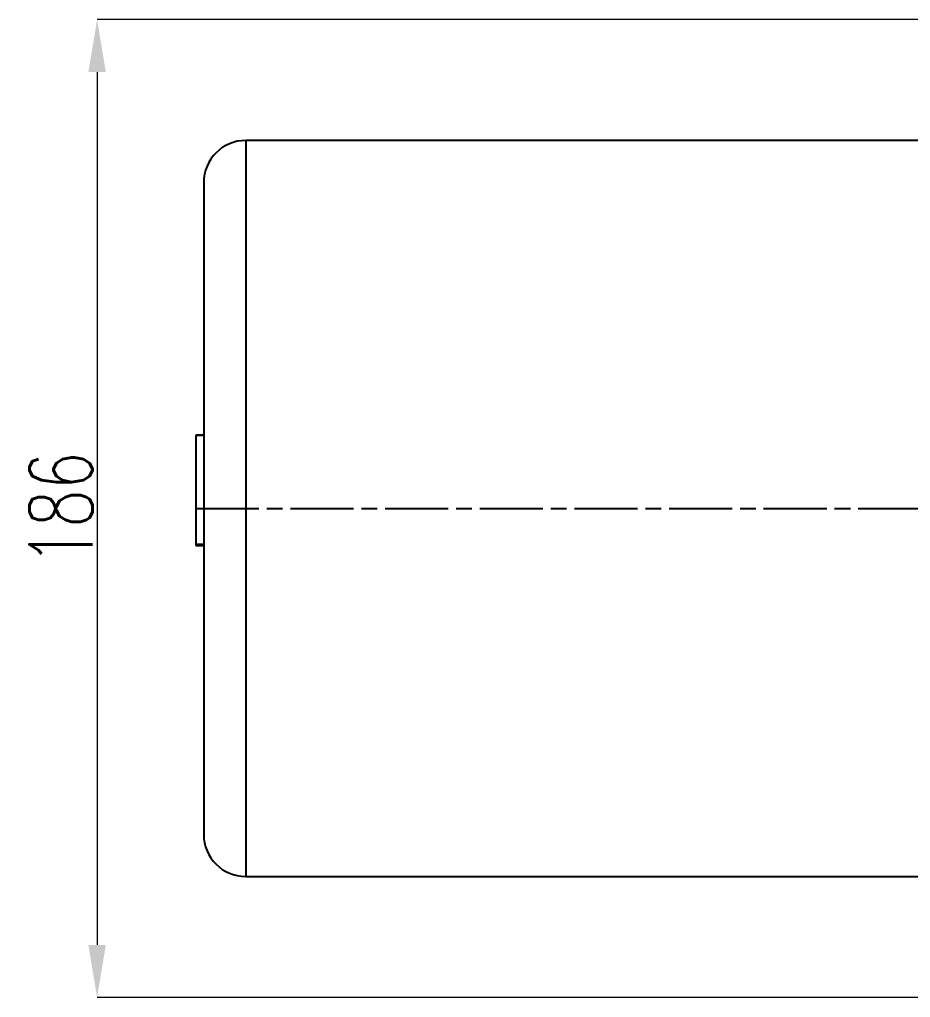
# Model space of a CAD drawing. Header units: millimetres. Extents: x 1852 to 4288, y 681 to 2404.
# Drawn here: x 3433.9 to 3603.3, y 2030.7 to 2216.7 of the extents above; entities that cross this region are included whole.
import ezdxf

# ---------------------------------------------------------------- set-up
doc = ezdxf.new("R2010")
doc.units = ezdxf.units.MM
doc.linetypes.add('AM_ISO08W050', pattern=[18, 12, -1.5, 3, -1.5])
doc.layers.add('AM_5', color=3, linetype='Continuous', lineweight=25)
doc.layers.add('AM_7', color=4, linetype='AM_ISO08W050', lineweight=25)
doc.styles.add('SLDTEXTSTYLE1', font='txt.shx', dxfattribs={"width": 0.7, "bigfont": 'gbcbig.shx'})
doc.dimstyles.new('SLDDIMSTYLE12$0', dxfattribs={"dimtxt": 12, "dimasz": 10, "dimexe": 0, "dimexo": 0.0625, "dimgap": 0.875, "dimtad": 1, "dimdec": 1, "dimlfac": 1.8, "dimrnd": 1e-09, "dimzin": 12, "dimdsep": 46, "dimtxsty": 'SLDTEXTSTYLE1', "dimcen": 0.09, "dimdle": 8.16, "dimclrd": 3, "dimclre": 3, "dimadec": 0, "dimazin": 3, "dimtfac": 1, "dimtdec": 1, "dimtofl": 0, "dimtmove": 0, "dimatfit": 3, "dimfxl": 0, "dimfrac": 2, "dimtolj": 1, "dimlwd": 5, "dimlwe": 5, "dimarcsym": 0})

# ---------------------------------------------------------------- blocks, each defined once
blk = doc.blocks.new('*D81')
at = {"layer": 'AM_5', "color": 3, "lineweight": 5, "transparency": 16777216}
blk.add_line((3617.87, 2216.68), (3448.66, 2216.68), dxfattribs=at)
at = {"layer": 'AM_5', "color": 3, "linetype": 'Continuous', "lineweight": 5, "transparency": 16777216}
for p, q in [((3448.66, 2206.68), (3448.66, 2040.68)), ((3617.87, 2030.68), (3448.66, 2030.68))]:
    blk.add_line(p, q, dxfattribs=at)
at = {"layer": 'AM_5', "color": 3, "transparency": 16777216}
for points in [[(3446.99, 2206.68), (3450.32, 2206.68), (3448.66, 2216.68)], [(3446.99, 2040.68), (3450.32, 2040.68), (3448.66, 2030.68)]]:
    blk.add_solid(points, dxfattribs=at)
at = {"layer": 'Defpoints', "color": 0, "transparency": 16777216}
for p in [(3617.93, 2216.68), (3448.66, 2030.68), (3617.93, 2030.68)]:
    blk.add_point(p, dxfattribs=at)
at = {"layer": 'AM_5', "color": 0, "transparency": 16777216, "insert": (3441.78, 2123.68), "char_height": 12, "attachment_point": 5, "rotation": 90, "style": 'SLDTEXTSTYLE1'}
blk.add_mtext('\\A1;186', dxfattribs=at)

msp = doc.modelspace()

# ---------------------------------------------------------------- linework, layer by layer
at = {"color": 7, "linetype": 'Continuous', "lineweight": 25}
for p, q in [((3617.931, 2193.681), (3476.931, 2193.681)), ((3467.43, 2137.609), (3468.93, 2137.609)), ((3467.43, 2137.609), (3467.43, 2116.876)), ((3468.93, 2137.609), (3467.43, 2137.609)), ((3467.43, 2137.609), (3467.43, 2137.609)), ((3467.43, 2116.876), (3468.93, 2116.876)), ((3467.43, 2116.876), (3467.43, 2116.643)), ((3467.43, 2116.643), (3468.93, 2116.643)), ((3476.93, 2053.681), (3617.93, 2053.681))]:
    msp.add_line(p, q, dxfattribs=at)
at = {"color": 7, "linetype": 'Continuous', "lineweight": 25, "flags": 128}
msp.add_lwpolyline([(3476.931, 2193.681), (3476.931, 2193.503), (3476.931, 2192.969), (3476.931, 2192.082), (3476.931, 2190.846), (3476.931, 2189.268), (3476.931, 2187.356), (3476.931, 2185.119), (3476.931, 2182.569), (3476.931, 2179.719), (3476.931, 2176.584), (3476.931, 2173.179), (3476.931, 2169.522), (3476.931, 2165.631), (3476.931, 2161.526), (3476.931, 2157.229), (3476.931, 2152.76), (3476.931, 2148.144), (3476.93, 2143.403), (3476.93, 2138.561), (3476.93, 2133.643), (3476.93, 2128.675), (3476.93, 2123.681), (3476.93, 2118.688), (3476.93, 2113.719), (3476.93, 2108.802), (3476.93, 2103.96), (3476.93, 2099.219), (3476.93, 2094.602), (3476.93, 2090.134), (3476.93, 2085.836), (3476.93, 2081.732), (3476.93, 2077.841), (3476.93, 2074.184), (3476.93, 2070.779), (3476.93, 2067.643), (3476.93, 2064.794), (3476.93, 2062.244), (3476.93, 2060.007), (3476.93, 2058.095), (3476.93, 2056.517), (3476.93, 2055.281), (3476.93, 2054.394), (3476.93, 2053.86), (3476.93, 2053.681)], dxfattribs=at)
at = {"color": 7, "linetype": 'Continuous', "lineweight": 25}
for centre, start, end in [((3476.931, 2185.681), 89.99969, 179.99969), ((3476.93, 2061.681), 179.99969, 269.99969)]:
    msp.add_arc(centre, 8, start, end, dxfattribs=at)
msp.add_open_spline([(3468.931, 2185.681), (3468.931, 2185.593), (3468.931, 2185.412), (3468.931, 2183.923), (3468.931, 2181.676), (3468.931, 2178.833), (3468.931, 2175.654), (3468.931, 2171.894), (3468.931, 2167.6), (3468.931, 2162.838), (3468.931, 2157.686), (3468.931, 2152.235), (3468.93, 2145.996), (3468.93, 2138.994), (3468.93, 2131.321), (3468.93, 2123.682), (3468.93, 2116.042), (3468.93, 2108.37), (3468.93, 2101.367), (3468.93, 2095.128), (3468.93, 2089.676), (3468.93, 2084.525), (3468.93, 2079.762), (3468.93, 2075.469), (3468.93, 2071.709), (3468.93, 2068.53), (3468.93, 2065.687), (3468.93, 2063.44), (3468.93, 2061.951), (3468.93, 2061.77), (3468.93, 2061.681)], degree=3, knots=[0, 0, 0, 0, 0.03881441, 0.07883249, 0.1199761, 0.15188795, 0.18430368, 0.21706425, 0.25, 0.28293574, 0.31569631, 0.34811204, 0.38002389, 0.4211651, 0.46118377, 0.5, 0.53881379, 0.57883249, 0.6199761, 0.65188795, 0.68430368, 0.71706425, 0.75, 0.78293574, 0.81569631, 0.84811204, 0.88002389, 0.9211651, 0.96118438, 1, 1, 1, 1], dxfattribs=at)
at = {"layer": 'AM_7'}
msp.add_line((3467.43, 2123.681), (4105.647, 2123.681), dxfattribs=at)

# ---------------------------------------------------------------- dimensions: what is measured, and where the dimension line sits
at = {"layer": 'AM_5'}
dim = msp.add_linear_dim(base=(3448.656, 2030.681), p1=(3617.931, 2216.681), p2=(3617.93, 2030.681), angle=90, dimstyle='SLDDIMSTYLE12$0', override={"dimlfac": 1, "dimpost": ''}, dxfattribs=at)
dim.commit()
dim.dimension.update_dxf_attribs({"geometry": '*D81', "text_midpoint": (3441.781, 2123.681)})

doc.saveas('drawing.dxf')
